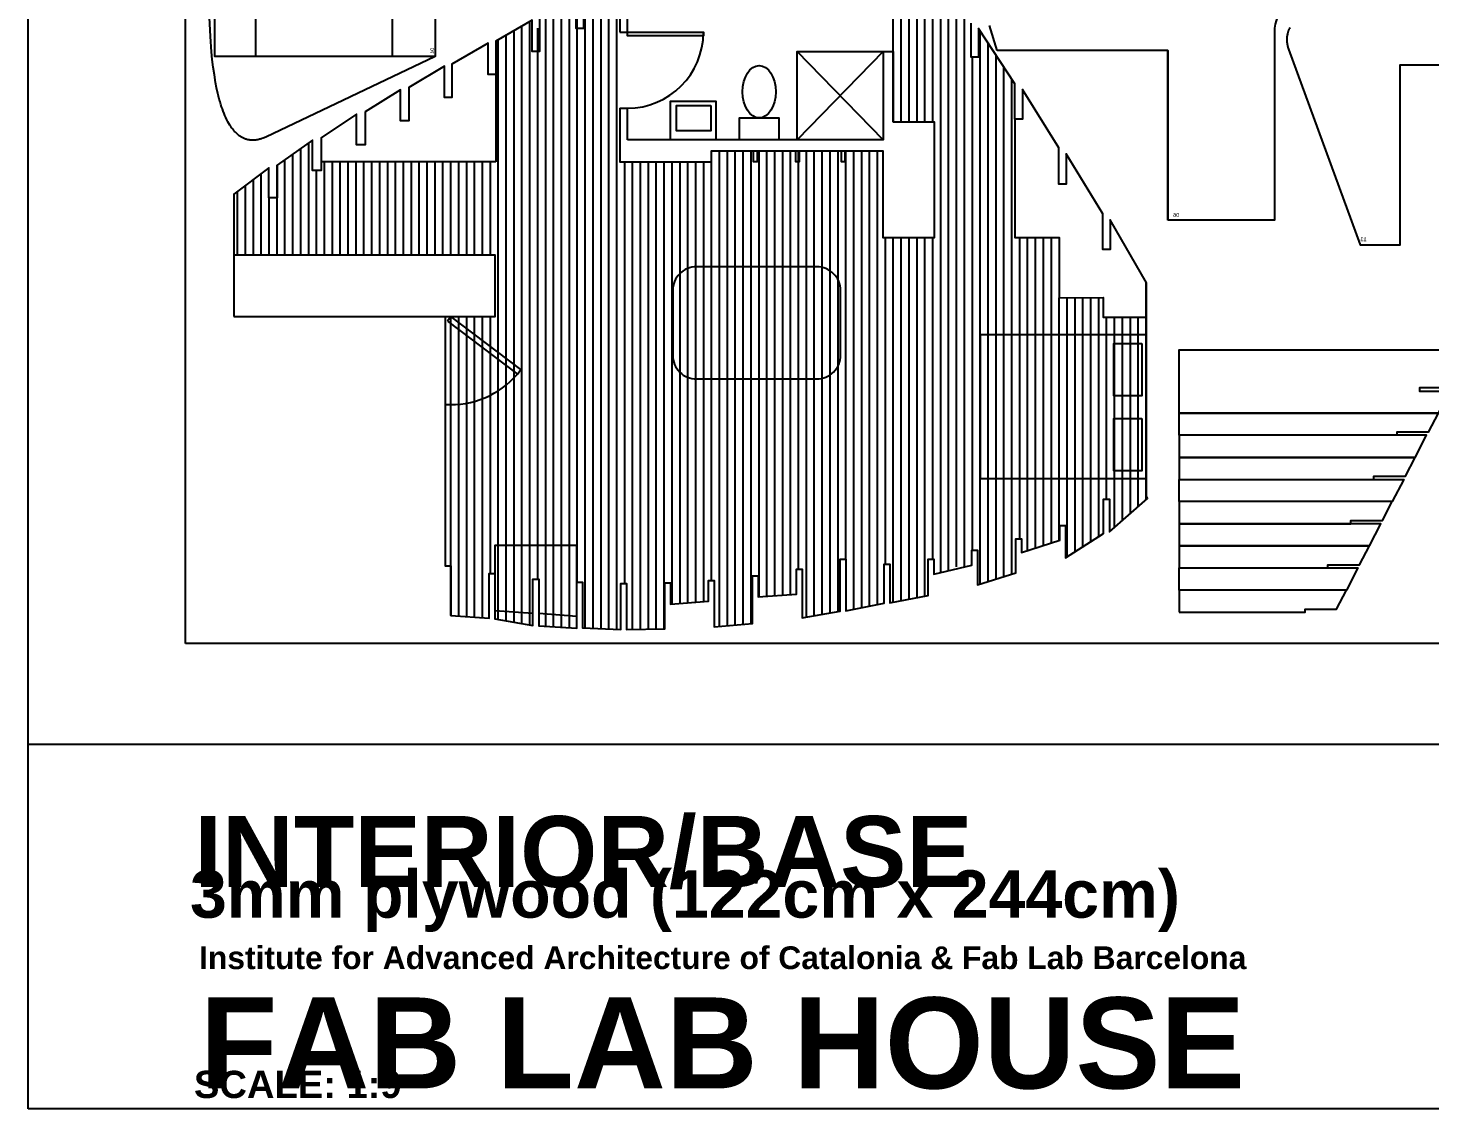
# Model space of a CAD drawing. Header units: millimetres. Extents: x 6840 to 12281, y 13072 to 17462.
# Drawn here: x 6840 to 8615, y 13072 to 14441 of the extents above; entities that cross this region are included whole.
import ezdxf

# ---------------------------------------------------------------- set-up
doc = ezdxf.new("R2010")
doc.units = ezdxf.units.MM
doc.header["$LTSCALE"] = 100
doc.header["$MEASUREMENT"] = 0
for name, color, linetype in [('CUT', 3, 'Continuous'), ('Default', 7, 'Continuous'), ('Engrave', 1, 'Continuous')]:
    doc.layers.add(name, color=color, linetype=linetype)

msp = doc.modelspace()

# ---------------------------------------------------------------- linework, layer by layer
at = {"color": 1}
msp.add_lwpolyline([(8255.7, 13843.9), (8255.7, 14119)], dxfattribs=at)
at = {"layer": 'CUT'}
msp.add_line((8283.1, 14412.3), (8283.1, 14197.4), dxfattribs=at)
for points in [[(7355.9, 14555.9), (7355.9, 14404.5), (7141.5, 14302.7), (7140.4, 14302.2), (7139.3, 14301.7), (7138.2, 14301.3), (7137, 14300.9), (7136.2, 14300.6), (7135.4, 14300.3), (7134.5, 14300), (7133.6, 14299.8), (7132.5, 14299.5), (7131.4, 14299.2), (7130.2, 14299), (7129, 14298.9), (7128.2, 14298.7), (7127.3, 14298.7), (7126.4, 14298.6), (7125.5, 14298.6), (7124.6, 14298.6), (7123.8, 14298.6), (7122.9, 14298.6), (7122, 14298.7), (7121.1, 14298.8), (7120.2, 14299), (7119.3, 14299.1), (7118.5, 14299.3), (7117.6, 14299.5), (7116.7, 14299.8), (7115.8, 14300.1), (7114.9, 14300.4), (7114.1, 14300.8), (7113.2, 14301.1), (7112.4, 14301.5), (7111.6, 14302), (7110.8, 14302.4), (7110, 14302.9), (7109.2, 14303.4), (7108.5, 14303.9), (7107.7, 14304.4), (7107, 14305), (7106.3, 14305.6), (7105.6, 14306.2), (7104.7, 14307), (7103.8, 14307.9), (7102.9, 14308.7), (7102, 14309.7), (7101.2, 14310.6), (7100.4, 14311.5), (7099.6, 14312.5), (7098.9, 14313.5), (7098.1, 14314.5), (7097.4, 14315.5), (7096.7, 14316.6), (7096.1, 14317.6), (7094.8, 14319.8), (7093.5, 14321.9), (7092.2, 14324.6), (7090.9, 14327.2), (7089.7, 14329.9), (7088.6, 14332.6), (7087.5, 14335.4), (7086.5, 14338.2), (7085.5, 14341), (7084.6, 14343.8), (7083.5, 14347.3), (7082.6, 14350.8), (7081.6, 14354.3), (7080.8, 14357.8), (7079.2, 14364.8), (7077.9, 14371.9), (7076.3, 14381.5), (7074.9, 14391.2), (7073.7, 14400.8), (7072.7, 14410.5), (7071.3, 14429.8), (7070.3, 14454.1)], [(7543.5, 14482), (7543.5, 14440), (7534.1, 14440), (7534.1, 14479.6)], [(7488, 14453.3), (7488, 14411), (7478.5, 14411), (7478.5, 14450.7), (7432.4, 14424.1), (7432.4, 14381.8), (7423, 14381.8), (7423, 14421.6), (7376.8, 14395), (7376.8, 14352.6), (7367.4, 14352.6), (7367.4, 14392.4), (7322.3, 14365.3), (7322.3, 14323.3), (7311.8, 14323.3), (7311.8, 14362.6), (7267.1, 14334.4), (7267.1, 14292.7), (7256.3, 14292.7), (7256.3, 14331.6), (7211.6, 14301.6), (7211.6, 14260.2), (7200.7, 14260.2), (7200.7, 14298.6), (7155.7, 14266.9), (7155.7, 14225.7), (7145.2, 14225.7), (7145.2, 14263.7), (7101.1, 14230.2), (7101.1, 14153.1)], [(7101.1, 14075.3), (7368.5, 14075.3), (7368.5, 13759.8), (7375.7, 13759.8), (7375.7, 13697), (7424.1, 13693.8), (7424.1, 13750), (7431.3, 13750), (7431.3, 13692.8), (7479.6, 13684.4), (7479.6, 13743.2), (7486.8, 13743.2), (7486.8, 13684), (7535.2, 13680.8), (7535.2, 13739.2), (7542.4, 13739.2), (7542.4, 13681.5), (7590.7, 13679.5), (7590.7, 13737.6), (7598, 13737.6), (7598, 13679.4), (7646.3, 13680), (7646.3, 13738.3), (7653.5, 13738.3), (7653.5, 13711.3), (7701.8, 13715), (7701.8, 13741.5), (7709.1, 13741.5), (7709.1, 13682.6), (7757.4, 13686.9), (7757.4, 13747.3), (7764.6, 13747.3), (7764.6, 13720.5), (7813, 13724.2), (7813, 13755.8), (7820.2, 13755.8), (7820.2, 13693.9), (7868.5, 13702.4), (7868.5, 13768.4), (7875.7, 13768.4), (7875.7, 13702.9), (7924.1, 13712.6), (7924.1, 13761.8), (7931.3, 13761.8), (7931.3, 13713), (7979.6, 13722.5), (7979.6, 13768.3), (7986.8, 13768.3), (7986.8, 13749.4), (8035.2, 13760.6), (8035.2, 13779.8), (8042.4, 13779.8), (8042.4, 13736), (8090.7, 13751), (8090.7, 13793.9), (8098, 13793.9), (8098, 13776.8), (8146.3, 13792.2), (8146.3, 13810.8), (8153.5, 13810.8), (8153.5, 13770.2), (8201.8, 13801), (8201.8, 13844.2), (8209.1, 13844.2), (8209.1, 13802.8), (8257.4, 13845.3), (8256.3, 13847.3), (8256.3, 14118.1), (8210.2, 14197.9), (8210.2, 14160.5), (8200.7, 14160.5), (8200.7, 14205.6), (8154.6, 14281.6), (8154.6, 14243.2), (8145.2, 14243.2), (8145.2, 14288.9), (8099.1, 14362.9), (8099.1, 14325.3), (8089.6, 14325.3), (8089.6, 14370), (8043.5, 14440.2), (8043.5, 14403.9), (8034.1, 14403.9), (8034.1, 14446.8)], [(8067.3, 14412.3), (8057.6, 14444)], [(8437.5, 14441.2), (8437, 14440.2), (8436.7, 14439.7), (8436.5, 14439.1), (8436.2, 14438.6), (8436, 14438.1), (8435.8, 14437.5), (8435.6, 14437), (8435.4, 14436.4), (8435.2, 14435.9), (8435, 14435.3), (8434.9, 14434.7), (8434.7, 14434.2), (8434.6, 14433.6), (8434.4, 14432.7), (8434.2, 14431.8), (8434, 14430.9), (8433.9, 14429.9), (8433.8, 14429), (8433.7, 14428.1), (8433.7, 14427.2), (8433.7, 14426.3), (8433.7, 14425.5), (8433.7, 14424.7), (8433.8, 14423.9), (8433.8, 14423.1), (8433.9, 14422.3), (8434, 14421.5), (8434.1, 14420.7), (8434.3, 14419.9), (8434.4, 14419.1), (8434.6, 14418.4), (8434.8, 14417.6), (8434.9, 14416.8), (8435.2, 14416), (8435.4, 14415.2), (8435.9, 14413.7), (8526.6, 14166.4), (8577.3, 14166.4), (8577.3, 14394.1), (8658.2, 14394.1)], [(8283.1, 14197.4), (8283.1, 14412.3), (8067.3, 14412.3)], [(8625.2, 13953.2), (8297.3, 13953.2), (8297.3, 14033.2), (8666.6, 14033.2), (8641.8, 13985.2), (8601.8, 13985.2), (8601.8, 13981.2), (8639.7, 13981.2), (8625.2, 13953.2)], [(8572.8, 13925.2), (8297.3, 13925.2), (8297.3, 13953.2), (8625.2, 13953.2), (8612.8, 13929.2), (8572.8, 13929.2), (8572.8, 13925.2)], [(8297.3, 13897.2), (8596.2, 13897.2), (8610.7, 13925.2), (8297.3, 13925.2), (8297.3, 13897.2)], [(8297.3, 13869.2), (8543.8, 13869.2), (8543.8, 13873.2), (8583.8, 13873.2), (8596.2, 13897.2), (8297.3, 13897.2), (8297.3, 13869.2)], [(8297.3, 13869.2), (8581.7, 13869.2), (8567.2, 13841.2), (8297.3, 13841.2), (8297.3, 13869.2)], [(8297.3, 13813.2), (8514.8, 13813.2), (8514.8, 13817.2), (8554.8, 13817.2), (8567.2, 13841.2), (8297.3, 13841.2), (8297.3, 13813.2)], [(8297.3, 13785.2), (8538.2, 13785.2), (8552.7, 13813.2), (8297.3, 13813.2), (8297.3, 13785.2)], [(8297.3, 13757.2), (8485.8, 13757.2), (8485.8, 13761.2), (8525.8, 13761.2), (8538.2, 13785.2), (8297.3, 13785.2), (8297.3, 13757.2)], [(8297.3, 13757.2), (8523.7, 13757.2), (8509.2, 13729.2), (8297.3, 13729.2), (8297.3, 13757.2)], [(8297.3, 13701.2), (8456.8, 13701.2), (8456.8, 13705.2), (8496.8, 13705.2), (8509.2, 13729.2), (8297.3, 13729.2), (8297.3, 13701.2)]]:
    msp.add_lwpolyline(points, dxfattribs=at)
msp.add_lwpolyline([(8464.4, 14497.3, 0.255185), (8418, 14440.6), (8418, 14197.4), (8283.1, 14197.4)], format="xyb", dxfattribs=at)
at = {"layer": 'Default'}
msp.add_line((6840.5, 13534.1), (12281.2, 13534.1), dxfattribs=at)
for points in [[(6840.5, 13072.4), (6840.5, 17461.8), (12281.2, 17461.8), (12281.2, 13072.4)], [(7599.1, 14435.3), (7695.3, 14435.3), (7695.3, 14430.6), (7599.1, 14430.6)], [(7653.8, 14299.1), (7653.8, 14348.2), (7710.9, 14348.2), (7710.9, 14299.1)], [(7704.8, 14342.8), (7704.8, 14310.5), (7661.1, 14310.5), (7661.1, 14342.8)], [(7741.1, 14299.1), (7741.1, 14326.8), (7790.6, 14326.8), (7790.6, 14299.1)], [(7371.4, 14069.6), (7460, 14002.6), (7464.4, 14008.4), (7375.7, 14075.3)], [(8256.3, 14052.5), (8045.7, 14052.5), (8045.7, 13870.5), (8256.3, 13870.5)], [(8250.2, 14041.3), (8250.2, 13975.1), (8215, 13975.1), (8215, 14041.3)], [(8250.2, 13946.5), (8250.2, 13880.3), (8215, 13880.3), (8215, 13946.5)], [(7431.3, 13750), (7431.3, 13703.3), (7479.6, 13700.1), (7479.6, 13743.2), (7486.8, 13743.2), (7486.8, 13699.9), (7535.2, 13696.3), (7535.2, 13785.8), (7431.3, 13785.8)]]:
    msp.add_lwpolyline(points, close=True, dxfattribs=at)
msp.add_lwpolyline([(7039.9, 13661.6), (7039.9, 14881.6), (9479.9, 14881.6), (9479.9, 13661.6), (7039.9, 13661.6)], dxfattribs=at)
msp.add_lwpolyline([(7838.8, 14138.5), (7686.5, 14138.5, 0.414214), (7656.5, 14108.5), (7656.5, 14026.4, 0.414214), (7686.5, 13996.4), (7838.8, 13996.4, 0.414214), (7868.8, 14026.4), (7868.8, 14108.5, 0.414214)], format="xyb", close=True, dxfattribs=at)
for centre, radius, start, end in [((7599.1, 14435.3), 96.2, 270, 0), ((7375.7, 14075.3), 111.3, 266.281, 319.2142)]:
    msp.add_arc(centre, radius, start, end, dxfattribs=at)
msp.add_ellipse((7765.9, 14360), major_axis=(0, -33.2), ratio=0.63448, dxfattribs=at)
at = {"layer": 'Engrave', "color": 1}
for p, q in [((7128.2, 14549.5), (7128.2, 14404.5)), ((7301.7, 14404.5), (7301.7, 14549.5))]:
    msp.add_line(p, q, dxfattribs=at)
at = {"layer": 'Engrave'}
for p, q in [((7599.1, 14435.3), (7599.1, 14460.6)), ((7589.6, 14435.3), (7599.1, 14435.3)), ((7923, 14411.1), (7813.9, 14299.1)), ((7923, 14299.1), (7813.9, 14411.1)), ((7923, 14411.1), (7935.7, 14411.1)), ((7935.7, 14411.1), (7935.7, 14321.6)), ((7432.4, 14381.8), (7432.4, 14271.2)), ((7589.6, 14339.1), (7599.1, 14339.1)), ((7599.1, 14299.1), (7599.1, 14339.1)), ((7923, 14299.1), (7599.1, 14299.1)), ((7432.4, 14271.2), (7211.6, 14271.2))]:
    msp.add_line(p, q, dxfattribs=at)
at = {"layer": 'Engrave', "color": 1}
for points in [[(7355.9, 14404.5), (7077, 14404.5), (7077, 14549.5)], [(7935.7, 14321.6), (7935.7, 14543.4)], [(7945.7, 14321.6), (7945.7, 14534.4)], [(7955.7, 14321.6), (7955.7, 14525.5)], [(7965.7, 14321.6), (7965.7, 14516.5)], [(7585.7, 13679.7), (7585.7, 14499.3)], [(7975.7, 14321.6), (7975.7, 14507.5)], [(7545.7, 13681.4), (7545.7, 14482.9)], [(7555.7, 13681), (7555.7, 14487)], [(7565.7, 13680.5), (7565.7, 14491.1)], [(7575.7, 13680.1), (7575.7, 14495.2)], [(7995.7, 13751.5), (7995.7, 14491.1)], [(8005.7, 13753.8), (8005.7, 14479.6)], [(7505.7, 13682.7), (7505.7, 14463.4)], [(7515.7, 13682.1), (7515.7, 14469.2)], [(7525.7, 13681.4), (7525.7, 14474.9)], [(7985.7, 14321.6), (7985.7, 14463.2)], [(7475.7, 13685), (7475.7, 14449.1)], [(7495.7, 13683.4), (7495.7, 14457.7)], [(7535.7, 13739.2), (7535.7, 14461.5)], [(8015.7, 13758.5), (8015.7, 14456.5)], [(8025.7, 13758.5), (8025.7, 14456.5)], [(7445.7, 13690.3), (7445.7, 14431.8)], [(7455.7, 13688.5), (7455.7, 14437.6)], [(7465.7, 13686.8), (7465.7, 14443.3)], [(7485.7, 13743.2), (7485.7, 14440.4)], [(8045.7, 13737), (8045.7, 14436.8)], [(7435.7, 13692.1), (7435.7, 14426.1)], [(8055.7, 13740.1), (8055.7, 14421.6)], [(8035.7, 13779.8), (8035.7, 14403.9)], [(8065.7, 13743.2), (8065.7, 14406.4)], [(8075.7, 13746.3), (8075.7, 14391.2)], [(8085.7, 13749.4), (8085.7, 14375.9)], [(7185.7, 14153.1), (7185.7, 14288.1)], [(7195.7, 14153.1), (7195.7, 14295.1)], [(7705.7, 13741.5), (7705.7, 14285.3)], [(7715.7, 13683.2), (7715.7, 14285.3)], [(7725.7, 13684.1), (7725.7, 14285.3)], [(7735.7, 13685), (7735.7, 14285.3)], [(7745.7, 13685.9), (7745.7, 14285.3)], [(7755.7, 13686.8), (7755.7, 14285.3)], [(7765.7, 13720.6), (7765.7, 14285.3)], [(7775.7, 13721.3), (7775.7, 14285.3)], [(7785.7, 13722.1), (7785.7, 14285.3)], [(7795.7, 13722.9), (7795.7, 14285.3)], [(7805.7, 13723.7), (7805.7, 14285.3)], [(7815.7, 13755.8), (7815.7, 14285.3)], [(7825.7, 13694.9), (7825.7, 14285.3)], [(7835.7, 13696.6), (7835.7, 14285.3)], [(7845.7, 13698.4), (7845.7, 14285.3)], [(7855.7, 13700.2), (7855.7, 14285.3)], [(7865.7, 13701.9), (7865.7, 14285.3)], [(7875.7, 13768.4), (7875.7, 14285.3)], [(7885.7, 13704.9), (7885.7, 14285.3)], [(7895.7, 13706.9), (7895.7, 14285.3)], [(7905.7, 13708.9), (7905.7, 14285.3)], [(7915.7, 13710.9), (7915.7, 14285.3)], [(7155.7, 14153.1), (7155.7, 14267)], [(7165.7, 14153.1), (7165.7, 14274)], [(7175.7, 14153.1), (7175.7, 14281.1)], [(7215.7, 14153.1), (7215.7, 14271.2)], [(7225.7, 14153.1), (7225.7, 14271.2)], [(7235.7, 14153.1), (7235.7, 14271.2)], [(7245.7, 14153.1), (7245.7, 14271.2)], [(7255.7, 14153.1), (7255.7, 14271.2)], [(7265.7, 14153.1), (7265.7, 14271.2)], [(7275.7, 14153.1), (7275.7, 14271.2)], [(7285.7, 14153.1), (7285.7, 14271.2)], [(7295.7, 14153.1), (7295.7, 14271.2)], [(7305.7, 14153.1), (7305.7, 14271.2)], [(7315.7, 14153.1), (7315.7, 14271.2)], [(7325.7, 14153.1), (7325.7, 14271.2)], [(7335.7, 14153.1), (7335.7, 14271.2)], [(7345.7, 14153.1), (7345.7, 14271.2)], [(7355.7, 14153.1), (7355.7, 14271.2)], [(7365.7, 14153.1), (7365.7, 14271.2)], [(7375.7, 14153.1), (7375.7, 14271.2)], [(7385.7, 14153.1), (7385.7, 14271.2)], [(7395.7, 14153.1), (7395.7, 14271.2)], [(7405.7, 14153.1), (7405.7, 14271.2)], [(7415.7, 14153.1), (7415.7, 14271.2)], [(7425.7, 14153.1), (7425.7, 14271.2)], [(7595.7, 13737.6), (7595.7, 14271.2)], [(7605.7, 13679.5), (7605.7, 14271.2)], [(7615.7, 13679.6), (7615.7, 14271.2)], [(7625.7, 13679.8), (7625.7, 14271.2)], [(7635.7, 13679.9), (7635.7, 14271.2)], [(7645.7, 13680), (7645.7, 14271.2)], [(7655.7, 13711.5), (7655.7, 14271.2)], [(7665.7, 13712.2), (7665.7, 14271.2)], [(7675.7, 13713), (7675.7, 14271.2)], [(7685.7, 13713.8), (7685.7, 14271.2)], [(7695.7, 13714.6), (7695.7, 14271.2)], [(7125.7, 14153.1), (7125.7, 14249)], [(7135.7, 14153.1), (7135.7, 14256.6)], [(7205.7, 14153.1), (7205.7, 14260.2)], [(7105.7, 14153.1), (7105.7, 14233.8)], [(7115.7, 14153.1), (7115.7, 14241.4)], [(7145.7, 14153.1), (7145.7, 14225.7)], [(7925.7, 13761.8), (7925.7, 14175.3)], [(7935.7, 13713.9), (7935.7, 14175.3)], [(7945.7, 13715.8), (7945.7, 14175.3)], [(7955.7, 13717.8), (7955.7, 14175.3)], [(7965.7, 13719.7), (7965.7, 14175.3)], [(7975.7, 13721.7), (7975.7, 14175.3)], [(7985.7, 13768.3), (7985.7, 14175.3)], [(8095.7, 13793.9), (8095.7, 14175.7)], [(8105.7, 13779.3), (8105.7, 14175.7)], [(8115.7, 13782.5), (8115.7, 14175.7)], [(8125.7, 13785.7), (8125.7, 14175.7)], [(8135.7, 13788.9), (8135.7, 14175.7)], [(8145.7, 13792), (8145.7, 14099.2)], [(8155.7, 13771.6), (8155.7, 14099.3)], [(8165.7, 13778), (8165.7, 14099.3)], [(8175.7, 13784.4), (8175.7, 14099.3)], [(8185.7, 13790.7), (8185.7, 14099.4)], [(8195.7, 13797.1), (8195.7, 14099.4)], [(7375.7, 13697), (7375.7, 14075.3)], [(7385.7, 13696.4), (7385.7, 14075.3)], [(7395.7, 13695.7), (7395.7, 14075.3)], [(7405.7, 13695), (7405.7, 14075.3)], [(7415.7, 13694.3), (7415.7, 14075.3)], [(7425.7, 13750), (7425.7, 14075.3)], [(8205.7, 13844.2), (8205.7, 14074.5)], [(8215.7, 13808.7), (8215.7, 14074.5)], [(8225.7, 13817.5), (8225.7, 14074.5)], [(8235.7, 13826.3), (8235.7, 14074.5)], [(8245.7, 13835.1), (8245.7, 14074.5)]]:
    msp.add_lwpolyline(points, dxfattribs=at)
at = {"layer": 'Engrave'}
for points in [[(7589.6, 14460.6), (7589.6, 14435.3)], [(7589.6, 14339.1), (7589.6, 14271.2), (7705.7, 14271.2), (7705.7, 14285.3), (7922.4, 14285.3), (7922.4, 14175.3), (7988, 14175.3), (7988, 14321.6), (7935.7, 14321.6)], [(8089.6, 14325.3), (8089.6, 14175.7), (8145.5, 14175.7), (8145.5, 14099.2), (8201.4, 14099.4), (8201.5, 14074.5), (8256.3, 14074.5)], [(7763.2, 14285.3), (7763.2, 14271.2), (7758.8, 14271.2), (7758.8, 14285.3)], [(7816.6, 14285.3), (7816.6, 14271.2), (7812.2, 14271.2), (7812.2, 14285.3)], [(7874.3, 14285.3), (7874.3, 14271.2), (7869.9, 14271.2), (7869.9, 14285.3)]]:
    msp.add_lwpolyline(points, dxfattribs=at)
for points in [[(7923, 14411.1), (7923, 14299.1), (7813.9, 14299.1), (7813.9, 14411.1)], [(7101.1, 14075.3), (7431.8, 14075.3), (7431.8, 14153.1), (7101.1, 14153.1)]]:
    msp.add_lwpolyline(points, close=True, dxfattribs=at)

# ---------------------------------------------------------------- texts
at = {"attachment_point": 7}
for s, insert, char_height, width, line_spacing_factor in [('{\\fArial|b1|i0|c0|p34;INTERIOR/BASE}', (7051.2, 13350.6), 90, 2101.81, 0.963867), ('{\\fArial|b1|i0|c0|p34;3mm plywood (122cm x 244cm)}', (7045.5, 13296.4), 60, 2059.64, 0.9639), ('{\\fArial|b1|i0|c0|p34;Institute for Advanced Architecture of Catalonia & Fab Lab Barcelona}', (7057, 13249), 28.8, 3147.041, 0.963852), ('{\\fArial|b1|i0|c0|p34;FAB LAB HOUSE}', (7057.9, 13096.7), 115.2, 1599.68, 0.963852), ('{\\fArial|b1|i0|c0|p34;SCALE: 1:9}', (7050.5, 13085.7), 34.56, 784.274, 0.96388)]:
    msp.add_mtext(s, dxfattribs=dict(at, insert=insert, char_height=char_height, width=width, line_spacing_factor=line_spacing_factor))
at = {"layer": 'Engrave', "text_generation_flag": 2}
msp.add_text('04', height=5, rotation=90, dxfattribs=at).set_placement((7354.5, 14415.7))
at = {"layer": 'Engrave', "extrusion": (0, 0, -1)}
for s, p in [('06', (-8297.6, 14201.4)), ('13', (-8534.7, 14170.8))]:
    msp.add_text(s, height=5, dxfattribs=at).set_placement(p)

doc.saveas('drawing.dxf')
